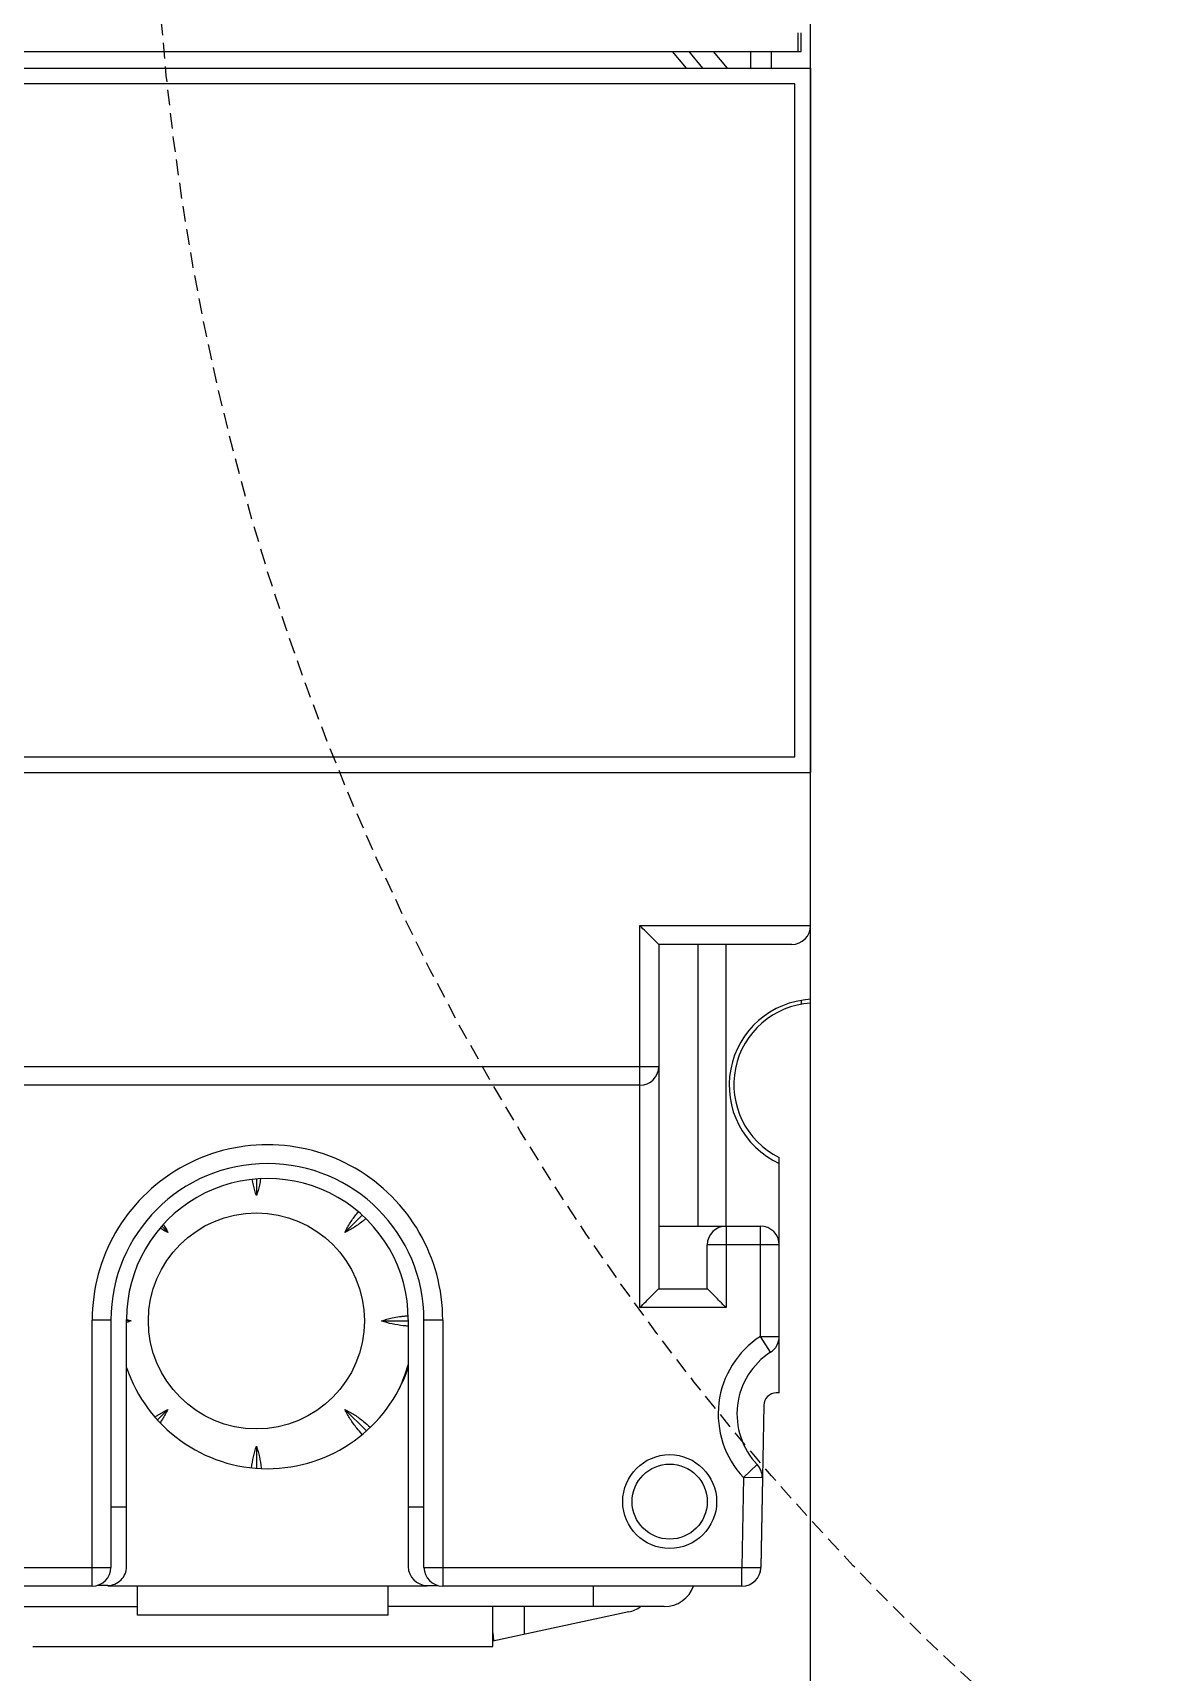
# Model space of a CAD drawing. Extents: x 0 to 557, y 0 to 248.
# Drawn here: x 243.2 to 278.7, y 30.8 to 83.2 of the extents above; entities that cross this region are included whole.
import ezdxf

# ---------------------------------------------------------------- set-up
doc = ezdxf.new("R2010")
doc.units = 0
doc.linetypes.add('HIDDENX2', pattern=[0.75, 0.5, -0.25])

# ---------------------------------------------------------------- blocks, each defined once
blk = doc.blocks.new('LV429640ATNSX22A 1')
for p, q in [((-60.4, -7.513), (-60.4, -6.913)), ((-60.3, -7.513), (-60.3, -6.913)), ((-60, -8.035), (-60, -6.913)), ((-164.3, -7.513), (-60.4, -7.513)), ((-64.42, -7.513), (-63.978, -8.04)), ((-63.437, -8.04), (-63.879, -7.513)), ((-62.654, -8.04), (-63.096, -7.513)), ((-61.921, -7.513), (-61.921, -8.035)), ((-61.25, -8.035), (-61.25, -7.513)), ((-60.4, -7.513), (-60.3, -7.513)), ((-121.7, -8.04), (-60, -8.04)), ((-60, -8.04), (-60, -30.54)), ((-60.5, -8.54), (-121.2, -8.54)), ((-60.5, -30.04), (-60.5, -8.54)), ((-119.5, -30.04), (-60.5, -30.04)), ((-125, -30.54), (-60, -30.54)), ((-60, -37.789), (-60, -30.535)), ((-65.45, -35.435), (-60, -35.435)), ((-65.45, -47.635), (-65.45, -35.435)), ((-60.6, -36.035), (-64.85, -36.035)), ((-64.85, -36.035), (-64.85, -47.035)), ((-63.6, -36.035), (-63.6, -45.035)), ((-62.705, -36.035), (-62.705, -45.035)), ((-60.3, -37.824), (-60.3, -37.95)), ((-60, -37.915), (-60, -37.789)), ((-89.282, -39.935), (-64.85, -39.935)), ((-65.45, -40.535), (-89.282, -40.535)), ((-61, -43.033), (-61, -42.843)), ((-61, -48.557), (-61, -43.033)), ((-77.704, -43.53), (-77.704, -44.061)), ((-74.874, -45.233), (-74.328, -44.687)), ((-64.85, -45.035), (-61.6, -45.035)), ((-62.7, -45.035), (-62.7, -47.635)), ((-61.6, -48.557), (-61.6, -45.035)), ((-80.726, -45.041), (-80.534, -45.233)), ((-61, -45.635), (-63.3, -45.635)), ((-63.3, -47.035), (-63.3, -45.635)), ((-64.85, -47.035), (-63.3, -47.035)), ((-62.7, -47.635), (-65.45, -47.635)), ((-82.35, -48.035), (-82.95, -48.035)), ((-82.95, -56.535), (-82.95, -48.035)), ((-82.35, -48.035), (-82.35, -55.935)), ((-81.852, -55.913), (-81.852, -48.014)), ((-81.706, -48.063), (-81.852, -48.063)), ((-73.702, -48.063), (-72.852, -48.063)), ((-72.852, -48.013), (-72.852, -55.913)), ((-71.75, -48.035), (-72.35, -48.035)), ((-72.35, -55.935), (-72.35, -48.035)), ((-71.75, -48.035), (-71.75, -56.535)), ((-61.6, -48.557), (-61, -48.557)), ((-61.275, -49.061), (-61.6, -48.557)), ((-61, -50.363), (-61, -48.557)), ((-61.494, -50.756), (-61.584, -55.924)), ((-61, -50.363), (-61.094, -50.363)), ((-80.534, -50.893), (-80.865, -51.225)), ((-74.874, -50.893), (-74.19, -51.577)), ((-77.704, -52.066), (-77.704, -52.769)), ((-61.704, -52.653), (-62.14, -53.066)), ((-62.14, -53.066), (-62.19, -55.935)), ((-61.54, -53.076), (-62.14, -53.066)), ((-61.54, -53.076), (-61.59, -55.945)), ((-81.852, -54.013), (-82.35, -54.013)), ((-72.35, -54.013), (-72.852, -54.013)), ((-93.6, -55.935), (-82.35, -55.935)), ((-72.35, -55.935), (-62.19, -55.935)), ((-62.19, -55.935), (-61.59, -55.945)), ((-62.19, -56.535), (-62.19, -55.935)), ((-82.95, -56.535), (-93, -56.535)), ((-82.453, -56.513), (-82.791, -56.513)), ((-72.253, -56.533), (-82.453, -56.533)), ((-81.497, -57.463), (-81.497, -56.533)), ((-73.497, -57.463), (-73.497, -56.533)), ((-72.252, -56.513), (-71.908, -56.513)), ((-62.19, -56.535), (-71.75, -56.535)), ((-66.947, -56.535), (-66.947, -57.188)), ((-90.322, -57.188), (-81.497, -57.188)), ((-73.497, -57.463), (-81.497, -57.463)), ((-64.672, -57.188), (-73.497, -57.188)), ((-70.147, -58.463), (-70.147, -57.188)), ((-65.807, -57.36), (-70.147, -58.29)), ((-69.147, -57.188), (-69.147, -58.076)), ((-84.847, -58.463), (-70.147, -58.463))]:
    blk.add_line(p, q)
at = {"color": 3, "linetype": 'ByBlock', "lineweight": -2}
blk.add_lwpolyline([(-60, 132), (60, 132), (60, -63), (-60, -63)], close=True, dxfattribs=at)
at = {"color": 4, "linetype": 'HIDDENX2'}
blk.add_circle((0, 0), 81, dxfattribs=at)
for centre, radius in [((-77.704, -48.063), 3.45), ((-64.5, -53.835), 1.5), ((-64.5, -53.835), 1.2)]:
    blk.add_circle(centre, radius)
for centre, radius, start, end in [((-60.6, -35.435), 0.6, 270, 0), ((-59.85, -40.535), 2.75, 93.1268, 245.2801), ((-59.85, -40.511), 2.6, 93.3175, 243.7381), ((-65.45, -39.935), 0.6, 270, 0), ((-77.35, -48.035), 5.6, 0, 180.0006), ((-77.35, -48.035), 5, 0, 180), ((-77.352, -48.013), 4.5, 360, 180.0038), ((-62.7, -45.635), 0.6, 90, 180), ((-61.6, -45.635), 0.6, 0, 90), ((-60, -51.035), 2.95, 122.8451, 223.5088), ((-61.6, -48.557), 0.6, 302.8453, 0), ((-60, -51.035), 2.35, 122.8453, 223.5089), ((-77.35, -48.033), 4.75, 198.5704, 341.2701), ((-77.704, -48.063), 5.05, 334.1064, 343.922), ((-77.704, -48.063), 5.051, 334.4686, 343.8683), ((-61.094, -50.763), 0.4, 90, 179.2482), ((-62.14, -53.066), 0.6, 359, 43.5089), ((-82.95, -55.935), 0.6, 270, 0), ((-82.452, -55.913), 0.6, 269.9487, 360), ((-72.252, -55.913), 0.6, 180.0003, 269.8996), ((-71.75, -55.935), 0.6, 180, 270), ((-62.19, -55.935), 0.6, 270, 359), ((-62.184, -55.913), 0.6, 343.8306, 359), ((-64.672, -56.188), 1, 270.0002, 339.712), ((-66.022, -56.384), 1, 282.4318, 306.3825)]:
    blk.add_arc(centre, radius, start, end)
for points, knots in [([(-64.85, -36.035), (-64.86, -36.025), (-64.896, -35.989), (-64.975, -35.909), (-65.101, -35.784), (-65.265, -35.62), (-65.385, -35.5), (-65.45, -35.435)], [0, 0, 0, 0, 0.0402334, 0.155377, 0.3364328, 0.573722, 0.8485282, 0.8485282, 0.8485282, 0.8485282]), ([(-77.704, -44.061), (-77.743, -43.951), (-77.791, -43.778), (-77.824, -43.603), (-77.834, -43.543)], [0, 0, 0, 0, 0.3517875, 0.534926, 0.534926, 0.534926, 0.534926]), ([(-77.571, -43.524), (-77.581, -43.59), (-77.614, -43.772), (-77.665, -43.951), (-77.704, -44.061)], [0, 0, 0, 0, 0.2029736, 0.5544509, 0.5544509, 0.5544509, 0.5544509]), ([(-74.874, -45.233), (-74.823, -45.127), (-74.708, -44.922), (-74.554, -44.71), (-74.462, -44.599), (-74.446, -44.579)], [0, 0, 0, 0, 0.3517865, 0.7058999, 0.7835665, 0.7835665, 0.7835665, 0.7835665]), ([(-74.209, -44.796), (-74.232, -44.816), (-74.347, -44.911), (-74.562, -45.068), (-74.768, -45.183), (-74.874, -45.233)], [0, 0, 0, 0, 0.0922459, 0.4463375, 0.7978048, 0.7978048, 0.7978048, 0.7978048]), ([(-65.45, -47.635), (-65.385, -47.57), (-65.265, -47.45), (-65.102, -47.287), (-64.976, -47.161), (-64.896, -47.081), (-64.86, -47.045), (-64.85, -47.035)], [0, 0, 0, 0, 0.274286, 0.5111711, 0.6922419, 0.807862, 0.8485282, 0.8485282, 0.8485282, 0.8485282]), ([(-62.7, -47.635), (-62.765, -47.57), (-62.885, -47.45), (-63.048, -47.287), (-63.174, -47.161), (-63.254, -47.081), (-63.29, -47.045), (-63.3, -47.035)], [0, 0, 0, 0, 0.274286, 0.5111711, 0.6922419, 0.807862, 0.8485282, 0.8485282, 0.8485282, 0.8485282]), ([(-73.702, -48.063), (-73.591, -48.024), (-73.402, -47.971), (-73.209, -47.936), (-73.131, -47.925)], [0, 0, 0, 0, 0.3517663, 0.5876535, 0.5876535, 0.5876535, 0.5876535]), ([(-72.852, -48.229), (-72.906, -48.226), (-73.078, -48.212), (-73.364, -48.167), (-73.591, -48.103), (-73.702, -48.063)], [0, 0, 0, 0, 0.1623312, 0.5164694, 0.8679335, 0.8679335, 0.8679335, 0.8679335]), ([(-73.131, -47.925), (-73.092, -47.92), (-73.001, -47.909), (-72.91, -47.901), (-72.857, -47.898)], [0, 0, 0, 0, 0.1183966, 0.2750566, 0.2750566, 0.2750566, 0.2750566]), ([(-80.946, -51.135), (-80.912, -51.111), (-80.779, -51.022), (-80.64, -50.944), (-80.534, -50.893)], [0, 0, 0, 0, 0.1268012, 0.4782934, 0.4782934, 0.4782934, 0.4782934]), ([(-80.534, -50.893), (-80.584, -50.999), (-80.664, -51.142), (-80.755, -51.277), (-80.781, -51.315)], [0, 0, 0, 0, 0.3518006, 0.4889178, 0.4889178, 0.4889178, 0.4889178]), ([(-74.874, -50.893), (-74.768, -50.944), (-74.562, -51.059), (-74.294, -51.254), (-74.134, -51.395), (-74.065, -51.461)], [0, 0, 0, 0, 0.3517858, 0.7058983, 0.9918743, 0.9918743, 0.9918743, 0.9918743]), ([(-74.32, -51.688), (-74.381, -51.623), (-74.517, -51.468), (-74.708, -51.205), (-74.823, -50.999), (-74.874, -50.893)], [0, 0, 0, 0, 0.2664, 0.6204948, 0.9719715, 0.9719715, 0.9719715, 0.9719715]), ([(-77.856, -52.754), (-77.844, -52.636), (-77.807, -52.403), (-77.743, -52.176), (-77.704, -52.066)], [0, 0, 0, 0, 0.3546109, 0.706089, 0.706089, 0.706089, 0.706089]), ([(-77.704, -52.066), (-77.665, -52.176), (-77.601, -52.403), (-77.562, -52.644), (-77.55, -52.769), (-77.549, -52.777)], [0, 0, 0, 0, 0.3517872, 0.7059577, 0.7291356, 0.7291356, 0.7291356, 0.7291356]), ([(-70.146, -58.026), (-70.146, -58.041), (-70.144, -58.096), (-70.139, -58.182), (-70.124, -58.253), (-70.113, -58.283)], [0, 0, 0, 0, 0.0438197, 0.1644144, 0.2594884, 0.2594884, 0.2594884, 0.2594884])]:
    blk.add_open_spline(points, degree=3, knots=knots)
for points in [[(-80.671, -44.981), (-80.621, -45.063), (-80.575, -45.147), (-80.534, -45.233)], [(-80.534, -45.233), (-80.618, -45.193), (-80.7, -45.149), (-80.78, -45.1)], [(-81.852, -48.016), (-81.803, -48.031), (-81.754, -48.046), (-81.706, -48.063)], [(-81.706, -48.063), (-81.754, -48.08), (-81.803, -48.096), (-81.852, -48.111)]]:
    blk.add_open_spline(points, degree=3)

msp = doc.modelspace()

# ---------------------------------------------------------------- block references
msp.add_blockref('LV429640ATNSX22A 1', (328, 90.121))

doc.saveas('drawing.dxf')
